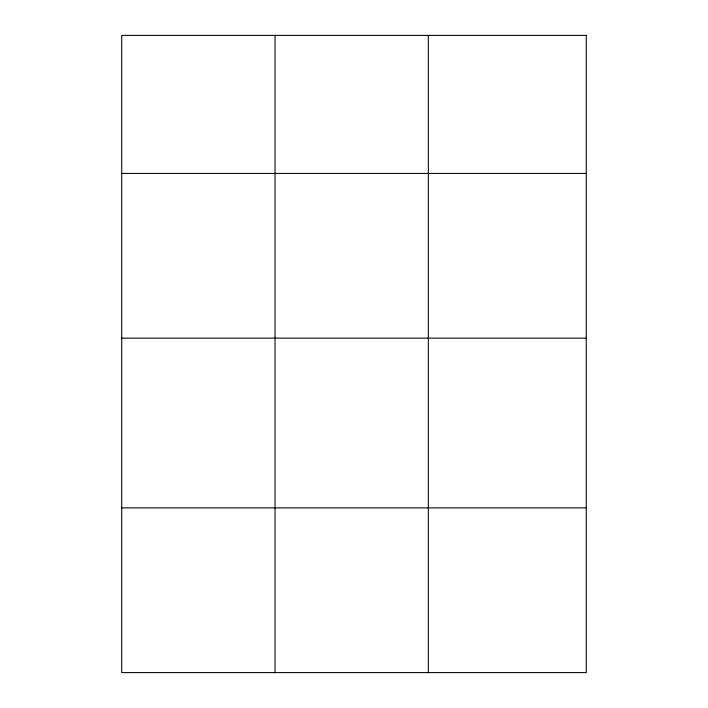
<?xml version="1.0" encoding="UTF-8"?>
<svg xmlns="http://www.w3.org/2000/svg" width="708" height="708" viewBox="0 0 708 708"><rect width="100%" height="100%" fill="white"/><g stroke="black" fill="none" stroke-linecap="round" stroke-linejoin="round"><path stroke-width="1.06" d="M121.723 173.425L586.277 173.425M121.723 338.15L586.277 338.15M121.723 507.875L586.277 507.875M428.331 35.4L428.331 672.6M275.023 35.4L275.023 672.6M586.277 35.4L121.723 35.4L121.723 672.6L586.277 672.6L586.277 35.4"/></g></svg>
